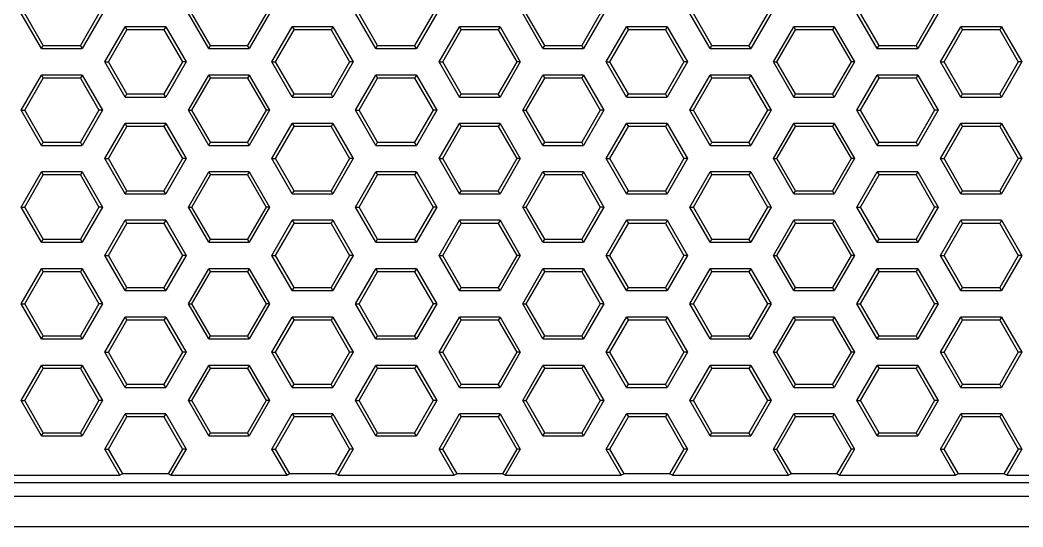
# Model space of a CAD drawing. Header units: inches. Extents: x 0.1 to 21.8, y 1.5 to 18.3.
# Drawn here: x 9.512 to 11.307, y 1.513 to 2.42 of the extents above; entities that cross this region are included whole.
import ezdxf

# ---------------------------------------------------------------- set-up
doc = ezdxf.new("R2010")
doc.units = ezdxf.units.IN
doc.header["$MEASUREMENT"] = 0
doc.layers.add('Honeycomb', color=7, linetype='Continuous', true_color=0xffffff)

msp = doc.modelspace()

# ---------------------------------------------------------------- linework, layer by layer
at = {"layer": 'Honeycomb', "color": 250, "linetype": 'Continuous'}
for p, q in [((9.550111, 2.369156), (9.513786, 2.432072)), ((9.55329, 2.374662), (9.520144, 2.432072)), ((9.652727, 2.432072), (9.619581, 2.374662)), ((9.659085, 2.432072), (9.62276, 2.369156)), ((9.849306, 2.369156), (9.812981, 2.432072)), ((9.852485, 2.374662), (9.819339, 2.432072)), ((9.951922, 2.432072), (9.918777, 2.374662)), ((9.95828, 2.432072), (9.921955, 2.369156)), ((10.148501, 2.369156), (10.112176, 2.432072)), ((10.15168, 2.374662), (10.118534, 2.432072)), ((10.251117, 2.432072), (10.217972, 2.374662)), ((10.257475, 2.432072), (10.22115, 2.369156)), ((10.447696, 2.369156), (10.411371, 2.432072)), ((10.450875, 2.374662), (10.417729, 2.432072)), ((10.550313, 2.432072), (10.517167, 2.374662)), ((10.55667, 2.432072), (10.520345, 2.369156)), ((10.746891, 2.369156), (10.710567, 2.432072)), ((10.75007, 2.374662), (10.716924, 2.432072)), ((10.849508, 2.432072), (10.816362, 2.374662)), ((10.855865, 2.432072), (10.81954, 2.369156)), ((11.046086, 2.369156), (11.009762, 2.432072)), ((11.049265, 2.374662), (11.016119, 2.432072)), ((11.148703, 2.432072), (11.115557, 2.374662)), ((11.15506, 2.432072), (11.118735, 2.369156)), ((9.663384, 2.345463), (9.699708, 2.408379)), ((9.699708, 2.408379), (9.702887, 2.402873)), ((9.772358, 2.408379), (9.699708, 2.408379)), ((9.772358, 2.408379), (9.769179, 2.402873)), ((9.772358, 2.408379), (9.808682, 2.345463)), ((9.962579, 2.345463), (9.998903, 2.408379)), ((9.998903, 2.408379), (10.002082, 2.402873)), ((10.071553, 2.408379), (9.998903, 2.408379)), ((10.071553, 2.408379), (10.068374, 2.402873)), ((10.071553, 2.408379), (10.107877, 2.345463)), ((10.261774, 2.345463), (10.298099, 2.408379)), ((10.298099, 2.408379), (10.301277, 2.402873)), ((10.370748, 2.408379), (10.298099, 2.408379)), ((10.370748, 2.408379), (10.367569, 2.402873)), ((10.370748, 2.408379), (10.407072, 2.345463)), ((10.560969, 2.345463), (10.597294, 2.408379)), ((10.597294, 2.408379), (10.600472, 2.402873)), ((10.669943, 2.408379), (10.597294, 2.408379)), ((10.669943, 2.408379), (10.666764, 2.402873)), ((10.669943, 2.408379), (10.706268, 2.345463)), ((10.860164, 2.345463), (10.896489, 2.408379)), ((10.896489, 2.408379), (10.899667, 2.402873)), ((10.969138, 2.408379), (10.896489, 2.408379)), ((10.969138, 2.408379), (10.965959, 2.402873)), ((10.969138, 2.408379), (11.005463, 2.345463)), ((11.159359, 2.345463), (11.195684, 2.408379)), ((11.195684, 2.408379), (11.198862, 2.402873)), ((11.268333, 2.408379), (11.195684, 2.408379)), ((11.268333, 2.408379), (11.265154, 2.402873)), ((11.268333, 2.408379), (11.304658, 2.345463)), ((9.669741, 2.345463), (9.702887, 2.402873)), ((9.769179, 2.402873), (9.702887, 2.402873)), ((9.769179, 2.402873), (9.802325, 2.345463)), ((9.968936, 2.345463), (10.002082, 2.402873)), ((10.068374, 2.402873), (10.002082, 2.402873)), ((10.068374, 2.402873), (10.10152, 2.345463)), ((10.268131, 2.345463), (10.301277, 2.402873)), ((10.367569, 2.402873), (10.301277, 2.402873)), ((10.367569, 2.402873), (10.400715, 2.345463)), ((10.567326, 2.345463), (10.600472, 2.402873)), ((10.666764, 2.402873), (10.600472, 2.402873)), ((10.666764, 2.402873), (10.69991, 2.345463)), ((10.866522, 2.345463), (10.899667, 2.402873)), ((10.965959, 2.402873), (10.899667, 2.402873)), ((10.965959, 2.402873), (10.999105, 2.345463)), ((11.165717, 2.345463), (11.198862, 2.402873)), ((11.265154, 2.402873), (11.198862, 2.402873)), ((11.265154, 2.402873), (11.2983, 2.345463)), ((9.550111, 2.369156), (9.55329, 2.374662)), ((9.55329, 2.374662), (9.619581, 2.374662)), ((9.62276, 2.369156), (9.619581, 2.374662)), ((9.849306, 2.369156), (9.852485, 2.374662)), ((9.852485, 2.374662), (9.918777, 2.374662)), ((9.921955, 2.369156), (9.918777, 2.374662)), ((10.148501, 2.369156), (10.15168, 2.374662)), ((10.15168, 2.374662), (10.217972, 2.374662)), ((10.22115, 2.369156), (10.217972, 2.374662)), ((10.447696, 2.369156), (10.450875, 2.374662)), ((10.450875, 2.374662), (10.517167, 2.374662)), ((10.520345, 2.369156), (10.517167, 2.374662)), ((10.746891, 2.369156), (10.75007, 2.374662)), ((10.75007, 2.374662), (10.816362, 2.374662)), ((10.81954, 2.369156), (10.816362, 2.374662)), ((11.046086, 2.369156), (11.049265, 2.374662)), ((11.049265, 2.374662), (11.115557, 2.374662)), ((11.118735, 2.369156), (11.115557, 2.374662)), ((9.550111, 2.369156), (9.62276, 2.369156)), ((9.849306, 2.369156), (9.921955, 2.369156)), ((10.148501, 2.369156), (10.22115, 2.369156)), ((10.447696, 2.369156), (10.520345, 2.369156)), ((10.746891, 2.369156), (10.81954, 2.369156)), ((11.046086, 2.369156), (11.118735, 2.369156)), ((9.699708, 2.282547), (9.663384, 2.345463)), ((9.663384, 2.345463), (9.669741, 2.345463)), ((9.702887, 2.288053), (9.669741, 2.345463)), ((9.802325, 2.345463), (9.769179, 2.288053)), ((9.808682, 2.345463), (9.772358, 2.282547)), ((9.808682, 2.345463), (9.802325, 2.345463)), ((9.998903, 2.282547), (9.962579, 2.345463)), ((9.962579, 2.345463), (9.968936, 2.345463)), ((10.002082, 2.288053), (9.968936, 2.345463)), ((10.10152, 2.345463), (10.068374, 2.288053)), ((10.107877, 2.345463), (10.071553, 2.282547)), ((10.107877, 2.345463), (10.10152, 2.345463)), ((10.298099, 2.282547), (10.261774, 2.345463)), ((10.261774, 2.345463), (10.268131, 2.345463)), ((10.301277, 2.288053), (10.268131, 2.345463)), ((10.400715, 2.345463), (10.367569, 2.288053)), ((10.407072, 2.345463), (10.370748, 2.282547)), ((10.407072, 2.345463), (10.400715, 2.345463)), ((10.597294, 2.282547), (10.560969, 2.345463)), ((10.560969, 2.345463), (10.567326, 2.345463)), ((10.600472, 2.288053), (10.567326, 2.345463)), ((10.69991, 2.345463), (10.666764, 2.288053)), ((10.706268, 2.345463), (10.669943, 2.282547)), ((10.706268, 2.345463), (10.69991, 2.345463)), ((10.896489, 2.282547), (10.860164, 2.345463)), ((10.860164, 2.345463), (10.866522, 2.345463)), ((10.899667, 2.288053), (10.866522, 2.345463)), ((10.999105, 2.345463), (10.965959, 2.288053)), ((11.005463, 2.345463), (10.969138, 2.282547)), ((11.005463, 2.345463), (10.999105, 2.345463)), ((11.195684, 2.282547), (11.159359, 2.345463)), ((11.159359, 2.345463), (11.165717, 2.345463)), ((11.198862, 2.288053), (11.165717, 2.345463)), ((11.2983, 2.345463), (11.265154, 2.288053)), ((11.304658, 2.345463), (11.268333, 2.282547)), ((11.304658, 2.345463), (11.2983, 2.345463)), ((9.513786, 2.258854), (9.550111, 2.32177)), ((9.520144, 2.258854), (9.55329, 2.316264)), ((9.550111, 2.32177), (9.55329, 2.316264)), ((9.62276, 2.32177), (9.550111, 2.32177)), ((9.619581, 2.316264), (9.55329, 2.316264)), ((9.62276, 2.32177), (9.619581, 2.316264)), ((9.619581, 2.316264), (9.652727, 2.258854)), ((9.62276, 2.32177), (9.659085, 2.258854)), ((9.812981, 2.258854), (9.849306, 2.32177)), ((9.819339, 2.258854), (9.852485, 2.316264)), ((9.849306, 2.32177), (9.852485, 2.316264)), ((9.921955, 2.32177), (9.849306, 2.32177)), ((9.918777, 2.316264), (9.852485, 2.316264)), ((9.921955, 2.32177), (9.918777, 2.316264)), ((9.918777, 2.316264), (9.951922, 2.258854)), ((9.921955, 2.32177), (9.95828, 2.258854)), ((10.112176, 2.258854), (10.148501, 2.32177)), ((10.118534, 2.258854), (10.15168, 2.316264)), ((10.148501, 2.32177), (10.15168, 2.316264)), ((10.22115, 2.32177), (10.148501, 2.32177)), ((10.217972, 2.316264), (10.15168, 2.316264)), ((10.22115, 2.32177), (10.217972, 2.316264)), ((10.217972, 2.316264), (10.251117, 2.258854)), ((10.22115, 2.32177), (10.257475, 2.258854)), ((10.411371, 2.258854), (10.447696, 2.32177)), ((10.417729, 2.258854), (10.450875, 2.316264)), ((10.447696, 2.32177), (10.450875, 2.316264)), ((10.520345, 2.32177), (10.447696, 2.32177)), ((10.517167, 2.316264), (10.450875, 2.316264)), ((10.520345, 2.32177), (10.517167, 2.316264)), ((10.517167, 2.316264), (10.550313, 2.258854)), ((10.520345, 2.32177), (10.55667, 2.258854)), ((10.710567, 2.258854), (10.746891, 2.32177)), ((10.716924, 2.258854), (10.75007, 2.316264)), ((10.746891, 2.32177), (10.75007, 2.316264)), ((10.81954, 2.32177), (10.746891, 2.32177)), ((10.816362, 2.316264), (10.75007, 2.316264)), ((10.81954, 2.32177), (10.816362, 2.316264)), ((10.816362, 2.316264), (10.849508, 2.258854)), ((10.81954, 2.32177), (10.855865, 2.258854)), ((11.009762, 2.258854), (11.046086, 2.32177)), ((11.016119, 2.258854), (11.049265, 2.316264)), ((11.046086, 2.32177), (11.049265, 2.316264)), ((11.118735, 2.32177), (11.046086, 2.32177)), ((11.115557, 2.316264), (11.049265, 2.316264)), ((11.118735, 2.32177), (11.115557, 2.316264)), ((11.115557, 2.316264), (11.148703, 2.258854)), ((11.118735, 2.32177), (11.15506, 2.258854)), ((9.699708, 2.282547), (9.702887, 2.288053)), ((9.699708, 2.282547), (9.772358, 2.282547)), ((9.702887, 2.288053), (9.769179, 2.288053)), ((9.772358, 2.282547), (9.769179, 2.288053)), ((9.998903, 2.282547), (10.002082, 2.288053)), ((9.998903, 2.282547), (10.071553, 2.282547)), ((10.002082, 2.288053), (10.068374, 2.288053)), ((10.071553, 2.282547), (10.068374, 2.288053)), ((10.298099, 2.282547), (10.301277, 2.288053)), ((10.298099, 2.282547), (10.370748, 2.282547)), ((10.301277, 2.288053), (10.367569, 2.288053)), ((10.370748, 2.282547), (10.367569, 2.288053)), ((10.597294, 2.282547), (10.600472, 2.288053)), ((10.597294, 2.282547), (10.669943, 2.282547)), ((10.600472, 2.288053), (10.666764, 2.288053)), ((10.669943, 2.282547), (10.666764, 2.288053)), ((10.896489, 2.282547), (10.899667, 2.288053)), ((10.896489, 2.282547), (10.969138, 2.282547)), ((10.899667, 2.288053), (10.965959, 2.288053)), ((10.969138, 2.282547), (10.965959, 2.288053)), ((11.195684, 2.282547), (11.198862, 2.288053)), ((11.195684, 2.282547), (11.268333, 2.282547)), ((11.198862, 2.288053), (11.265154, 2.288053)), ((11.268333, 2.282547), (11.265154, 2.288053)), ((9.550111, 2.195938), (9.513786, 2.258854)), ((9.513786, 2.258854), (9.520144, 2.258854)), ((9.55329, 2.201444), (9.520144, 2.258854)), ((9.652727, 2.258854), (9.619581, 2.201444)), ((9.659085, 2.258854), (9.62276, 2.195938)), ((9.659085, 2.258854), (9.652727, 2.258854)), ((9.849306, 2.195938), (9.812981, 2.258854)), ((9.812981, 2.258854), (9.819339, 2.258854)), ((9.852485, 2.201444), (9.819339, 2.258854)), ((9.951922, 2.258854), (9.918777, 2.201444)), ((9.95828, 2.258854), (9.921955, 2.195938)), ((9.95828, 2.258854), (9.951922, 2.258854)), ((10.148501, 2.195938), (10.112176, 2.258854)), ((10.112176, 2.258854), (10.118534, 2.258854)), ((10.15168, 2.201444), (10.118534, 2.258854)), ((10.251117, 2.258854), (10.217972, 2.201444)), ((10.257475, 2.258854), (10.22115, 2.195938)), ((10.257475, 2.258854), (10.251117, 2.258854)), ((10.447696, 2.195938), (10.411371, 2.258854)), ((10.411371, 2.258854), (10.417729, 2.258854)), ((10.450875, 2.201444), (10.417729, 2.258854)), ((10.550313, 2.258854), (10.517167, 2.201444)), ((10.55667, 2.258854), (10.520345, 2.195938)), ((10.55667, 2.258854), (10.550313, 2.258854)), ((10.746891, 2.195938), (10.710567, 2.258854)), ((10.710567, 2.258854), (10.716924, 2.258854)), ((10.75007, 2.201444), (10.716924, 2.258854)), ((10.849508, 2.258854), (10.816362, 2.201444)), ((10.855865, 2.258854), (10.81954, 2.195938)), ((10.855865, 2.258854), (10.849508, 2.258854)), ((11.046086, 2.195938), (11.009762, 2.258854)), ((11.009762, 2.258854), (11.016119, 2.258854)), ((11.049265, 2.201444), (11.016119, 2.258854)), ((11.148703, 2.258854), (11.115557, 2.201444)), ((11.15506, 2.258854), (11.118735, 2.195938)), ((11.15506, 2.258854), (11.148703, 2.258854)), ((9.663384, 2.172245), (9.699708, 2.235161)), ((9.669741, 2.172245), (9.702887, 2.229655)), ((9.699708, 2.235161), (9.702887, 2.229655)), ((9.772358, 2.235161), (9.699708, 2.235161)), ((9.769179, 2.229655), (9.702887, 2.229655)), ((9.772358, 2.235161), (9.769179, 2.229655)), ((9.769179, 2.229655), (9.802325, 2.172245)), ((9.772358, 2.235161), (9.808682, 2.172245)), ((9.962579, 2.172245), (9.998903, 2.235161)), ((9.968936, 2.172245), (10.002082, 2.229655)), ((9.998903, 2.235161), (10.002082, 2.229655)), ((10.071553, 2.235161), (9.998903, 2.235161)), ((10.068374, 2.229655), (10.002082, 2.229655)), ((10.071553, 2.235161), (10.068374, 2.229655)), ((10.068374, 2.229655), (10.10152, 2.172245)), ((10.071553, 2.235161), (10.107877, 2.172245)), ((10.261774, 2.172245), (10.298099, 2.235161)), ((10.268131, 2.172245), (10.301277, 2.229655)), ((10.298099, 2.235161), (10.301277, 2.229655)), ((10.370748, 2.235161), (10.298099, 2.235161)), ((10.367569, 2.229655), (10.301277, 2.229655)), ((10.370748, 2.235161), (10.367569, 2.229655)), ((10.367569, 2.229655), (10.400715, 2.172245)), ((10.370748, 2.235161), (10.407072, 2.172245)), ((10.560969, 2.172245), (10.597294, 2.235161)), ((10.567326, 2.172245), (10.600472, 2.229655)), ((10.597294, 2.235161), (10.600472, 2.229655)), ((10.669943, 2.235161), (10.597294, 2.235161)), ((10.666764, 2.229655), (10.600472, 2.229655)), ((10.669943, 2.235161), (10.666764, 2.229655)), ((10.666764, 2.229655), (10.69991, 2.172245)), ((10.669943, 2.235161), (10.706268, 2.172245)), ((10.860164, 2.172245), (10.896489, 2.235161)), ((10.866522, 2.172245), (10.899667, 2.229655)), ((10.896489, 2.235161), (10.899667, 2.229655)), ((10.969138, 2.235161), (10.896489, 2.235161)), ((10.965959, 2.229655), (10.899667, 2.229655)), ((10.969138, 2.235161), (10.965959, 2.229655)), ((10.965959, 2.229655), (10.999105, 2.172245)), ((10.969138, 2.235161), (11.005463, 2.172245)), ((11.159359, 2.172245), (11.195684, 2.235161)), ((11.165717, 2.172245), (11.198862, 2.229655)), ((11.195684, 2.235161), (11.198862, 2.229655)), ((11.268333, 2.235161), (11.195684, 2.235161)), ((11.265154, 2.229655), (11.198862, 2.229655)), ((11.268333, 2.235161), (11.265154, 2.229655)), ((11.265154, 2.229655), (11.2983, 2.172245)), ((11.268333, 2.235161), (11.304658, 2.172245)), ((9.550111, 2.195938), (9.55329, 2.201444)), ((9.550111, 2.195938), (9.62276, 2.195938)), ((9.55329, 2.201444), (9.619581, 2.201444)), ((9.62276, 2.195938), (9.619581, 2.201444)), ((9.849306, 2.195938), (9.852485, 2.201444)), ((9.849306, 2.195938), (9.921955, 2.195938)), ((9.852485, 2.201444), (9.918777, 2.201444)), ((9.921955, 2.195938), (9.918777, 2.201444)), ((10.148501, 2.195938), (10.15168, 2.201444)), ((10.148501, 2.195938), (10.22115, 2.195938)), ((10.15168, 2.201444), (10.217972, 2.201444)), ((10.22115, 2.195938), (10.217972, 2.201444)), ((10.447696, 2.195938), (10.450875, 2.201444)), ((10.447696, 2.195938), (10.520345, 2.195938)), ((10.450875, 2.201444), (10.517167, 2.201444)), ((10.520345, 2.195938), (10.517167, 2.201444)), ((10.746891, 2.195938), (10.75007, 2.201444)), ((10.746891, 2.195938), (10.81954, 2.195938)), ((10.75007, 2.201444), (10.816362, 2.201444)), ((10.81954, 2.195938), (10.816362, 2.201444)), ((11.046086, 2.195938), (11.049265, 2.201444)), ((11.046086, 2.195938), (11.118735, 2.195938)), ((11.049265, 2.201444), (11.115557, 2.201444)), ((11.118735, 2.195938), (11.115557, 2.201444)), ((9.699708, 2.109329), (9.663384, 2.172245)), ((9.663384, 2.172245), (9.669741, 2.172245)), ((9.702887, 2.114834), (9.669741, 2.172245)), ((9.802325, 2.172245), (9.769179, 2.114834)), ((9.808682, 2.172245), (9.772358, 2.109329)), ((9.808682, 2.172245), (9.802325, 2.172245)), ((9.998903, 2.109329), (9.962579, 2.172245)), ((9.962579, 2.172245), (9.968936, 2.172245)), ((10.002082, 2.114834), (9.968936, 2.172245)), ((10.10152, 2.172245), (10.068374, 2.114834)), ((10.107877, 2.172245), (10.071553, 2.109329)), ((10.107877, 2.172245), (10.10152, 2.172245)), ((10.298099, 2.109329), (10.261774, 2.172245)), ((10.261774, 2.172245), (10.268131, 2.172245)), ((10.301277, 2.114834), (10.268131, 2.172245)), ((10.400715, 2.172245), (10.367569, 2.114834)), ((10.407072, 2.172245), (10.370748, 2.109329)), ((10.407072, 2.172245), (10.400715, 2.172245)), ((10.597294, 2.109329), (10.560969, 2.172245)), ((10.560969, 2.172245), (10.567326, 2.172245)), ((10.600472, 2.114834), (10.567326, 2.172245)), ((10.69991, 2.172245), (10.666764, 2.114834)), ((10.706268, 2.172245), (10.669943, 2.109329)), ((10.706268, 2.172245), (10.69991, 2.172245)), ((10.896489, 2.109329), (10.860164, 2.172245)), ((10.860164, 2.172245), (10.866522, 2.172245)), ((10.899667, 2.114834), (10.866522, 2.172245)), ((10.999105, 2.172245), (10.965959, 2.114834)), ((11.005463, 2.172245), (10.969138, 2.109329)), ((11.005463, 2.172245), (10.999105, 2.172245)), ((11.195684, 2.109329), (11.159359, 2.172245)), ((11.159359, 2.172245), (11.165717, 2.172245)), ((11.198862, 2.114834), (11.165717, 2.172245)), ((11.2983, 2.172245), (11.265154, 2.114834)), ((11.304658, 2.172245), (11.268333, 2.109329)), ((11.304658, 2.172245), (11.2983, 2.172245)), ((9.513786, 2.085636), (9.550111, 2.148552)), ((9.520144, 2.085636), (9.55329, 2.143046)), ((9.550111, 2.148552), (9.55329, 2.143046)), ((9.62276, 2.148552), (9.550111, 2.148552)), ((9.619581, 2.143046), (9.55329, 2.143046)), ((9.62276, 2.148552), (9.619581, 2.143046)), ((9.619581, 2.143046), (9.652727, 2.085636)), ((9.62276, 2.148552), (9.659085, 2.085636)), ((9.812981, 2.085636), (9.849306, 2.148552)), ((9.819339, 2.085636), (9.852485, 2.143046)), ((9.849306, 2.148552), (9.852485, 2.143046)), ((9.921955, 2.148552), (9.849306, 2.148552)), ((9.918777, 2.143046), (9.852485, 2.143046)), ((9.921955, 2.148552), (9.918777, 2.143046)), ((9.918777, 2.143046), (9.951922, 2.085636)), ((9.921955, 2.148552), (9.95828, 2.085636)), ((10.112176, 2.085636), (10.148501, 2.148552)), ((10.118534, 2.085636), (10.15168, 2.143046)), ((10.148501, 2.148552), (10.15168, 2.143046)), ((10.22115, 2.148552), (10.148501, 2.148552)), ((10.217972, 2.143046), (10.15168, 2.143046)), ((10.22115, 2.148552), (10.217972, 2.143046)), ((10.217972, 2.143046), (10.251117, 2.085636)), ((10.22115, 2.148552), (10.257475, 2.085636)), ((10.411371, 2.085636), (10.447696, 2.148552)), ((10.417729, 2.085636), (10.450875, 2.143046)), ((10.447696, 2.148552), (10.450875, 2.143046)), ((10.520345, 2.148552), (10.447696, 2.148552)), ((10.517167, 2.143046), (10.450875, 2.143046)), ((10.520345, 2.148552), (10.517167, 2.143046)), ((10.517167, 2.143046), (10.550313, 2.085636)), ((10.520345, 2.148552), (10.55667, 2.085636)), ((10.710567, 2.085636), (10.746891, 2.148552)), ((10.716924, 2.085636), (10.75007, 2.143046)), ((10.746891, 2.148552), (10.75007, 2.143046)), ((10.81954, 2.148552), (10.746891, 2.148552)), ((10.816362, 2.143046), (10.75007, 2.143046)), ((10.81954, 2.148552), (10.816362, 2.143046)), ((10.816362, 2.143046), (10.849508, 2.085636)), ((10.81954, 2.148552), (10.855865, 2.085636)), ((11.009762, 2.085636), (11.046086, 2.148552)), ((11.016119, 2.085636), (11.049265, 2.143046)), ((11.046086, 2.148552), (11.049265, 2.143046)), ((11.118735, 2.148552), (11.046086, 2.148552)), ((11.115557, 2.143046), (11.049265, 2.143046)), ((11.118735, 2.148552), (11.115557, 2.143046)), ((11.115557, 2.143046), (11.148703, 2.085636)), ((11.118735, 2.148552), (11.15506, 2.085636)), ((9.699708, 2.109329), (9.702887, 2.114834)), ((9.699708, 2.109329), (9.772358, 2.109329)), ((9.702887, 2.114834), (9.769179, 2.114834)), ((9.772358, 2.109329), (9.769179, 2.114834)), ((9.998903, 2.109329), (10.002082, 2.114834)), ((9.998903, 2.109329), (10.071553, 2.109329)), ((10.002082, 2.114834), (10.068374, 2.114834)), ((10.071553, 2.109329), (10.068374, 2.114834)), ((10.298099, 2.109329), (10.301277, 2.114834)), ((10.298099, 2.109329), (10.370748, 2.109329)), ((10.301277, 2.114834), (10.367569, 2.114834)), ((10.370748, 2.109329), (10.367569, 2.114834)), ((10.597294, 2.109329), (10.600472, 2.114834)), ((10.597294, 2.109329), (10.669943, 2.109329)), ((10.600472, 2.114834), (10.666764, 2.114834)), ((10.669943, 2.109329), (10.666764, 2.114834)), ((10.896489, 2.109329), (10.899667, 2.114834)), ((10.896489, 2.109329), (10.969138, 2.109329)), ((10.899667, 2.114834), (10.965959, 2.114834)), ((10.969138, 2.109329), (10.965959, 2.114834)), ((11.195684, 2.109329), (11.198862, 2.114834)), ((11.195684, 2.109329), (11.268333, 2.109329)), ((11.198862, 2.114834), (11.265154, 2.114834)), ((11.268333, 2.109329), (11.265154, 2.114834)), ((9.550111, 2.02272), (9.513786, 2.085636)), ((9.513786, 2.085636), (9.520144, 2.085636)), ((9.55329, 2.028225), (9.520144, 2.085636)), ((9.652727, 2.085636), (9.619581, 2.028225)), ((9.659085, 2.085636), (9.62276, 2.02272)), ((9.659085, 2.085636), (9.652727, 2.085636)), ((9.849306, 2.02272), (9.812981, 2.085636)), ((9.812981, 2.085636), (9.819339, 2.085636)), ((9.852485, 2.028225), (9.819339, 2.085636)), ((9.951922, 2.085636), (9.918777, 2.028225)), ((9.95828, 2.085636), (9.921955, 2.02272)), ((9.95828, 2.085636), (9.951922, 2.085636)), ((10.148501, 2.02272), (10.112176, 2.085636)), ((10.112176, 2.085636), (10.118534, 2.085636)), ((10.15168, 2.028225), (10.118534, 2.085636)), ((10.251117, 2.085636), (10.217972, 2.028225)), ((10.257475, 2.085636), (10.22115, 2.02272)), ((10.257475, 2.085636), (10.251117, 2.085636)), ((10.447696, 2.02272), (10.411371, 2.085636)), ((10.411371, 2.085636), (10.417729, 2.085636)), ((10.450875, 2.028225), (10.417729, 2.085636)), ((10.550313, 2.085636), (10.517167, 2.028225)), ((10.55667, 2.085636), (10.520345, 2.02272)), ((10.55667, 2.085636), (10.550313, 2.085636)), ((10.746891, 2.02272), (10.710567, 2.085636)), ((10.710567, 2.085636), (10.716924, 2.085636)), ((10.75007, 2.028225), (10.716924, 2.085636)), ((10.849508, 2.085636), (10.816362, 2.028225)), ((10.855865, 2.085636), (10.81954, 2.02272)), ((10.855865, 2.085636), (10.849508, 2.085636)), ((11.046086, 2.02272), (11.009762, 2.085636)), ((11.009762, 2.085636), (11.016119, 2.085636)), ((11.049265, 2.028225), (11.016119, 2.085636)), ((11.148703, 2.085636), (11.115557, 2.028225)), ((11.15506, 2.085636), (11.118735, 2.02272)), ((11.15506, 2.085636), (11.148703, 2.085636)), ((9.663384, 1.999027), (9.699708, 2.061943)), ((9.669741, 1.999027), (9.702887, 2.056437)), ((9.699708, 2.061943), (9.702887, 2.056437)), ((9.772358, 2.061943), (9.699708, 2.061943)), ((9.769179, 2.056437), (9.702887, 2.056437)), ((9.772358, 2.061943), (9.769179, 2.056437)), ((9.769179, 2.056437), (9.802325, 1.999027)), ((9.772358, 2.061943), (9.808682, 1.999027)), ((9.962579, 1.999027), (9.998903, 2.061943)), ((9.968936, 1.999027), (10.002082, 2.056437)), ((9.998903, 2.061943), (10.002082, 2.056437)), ((10.071553, 2.061943), (9.998903, 2.061943)), ((10.068374, 2.056437), (10.002082, 2.056437)), ((10.071553, 2.061943), (10.068374, 2.056437)), ((10.068374, 2.056437), (10.10152, 1.999027)), ((10.071553, 2.061943), (10.107877, 1.999027)), ((10.261774, 1.999027), (10.298099, 2.061943)), ((10.268131, 1.999027), (10.301277, 2.056437)), ((10.298099, 2.061943), (10.301277, 2.056437)), ((10.370748, 2.061943), (10.298099, 2.061943)), ((10.367569, 2.056437), (10.301277, 2.056437)), ((10.370748, 2.061943), (10.367569, 2.056437)), ((10.367569, 2.056437), (10.400715, 1.999027)), ((10.370748, 2.061943), (10.407072, 1.999027)), ((10.560969, 1.999027), (10.597294, 2.061943)), ((10.567326, 1.999027), (10.600472, 2.056437)), ((10.597294, 2.061943), (10.600472, 2.056437)), ((10.669943, 2.061943), (10.597294, 2.061943)), ((10.666764, 2.056437), (10.600472, 2.056437)), ((10.669943, 2.061943), (10.666764, 2.056437)), ((10.666764, 2.056437), (10.69991, 1.999027)), ((10.669943, 2.061943), (10.706268, 1.999027)), ((10.860164, 1.999027), (10.896489, 2.061943)), ((10.866522, 1.999027), (10.899667, 2.056437)), ((10.896489, 2.061943), (10.899667, 2.056437)), ((10.969138, 2.061943), (10.896489, 2.061943)), ((10.965959, 2.056437), (10.899667, 2.056437)), ((10.969138, 2.061943), (10.965959, 2.056437)), ((10.965959, 2.056437), (10.999105, 1.999027)), ((10.969138, 2.061943), (11.005463, 1.999027)), ((11.159359, 1.999027), (11.195684, 2.061943)), ((11.165717, 1.999027), (11.198862, 2.056437)), ((11.195684, 2.061943), (11.198862, 2.056437)), ((11.268333, 2.061943), (11.195684, 2.061943)), ((11.265154, 2.056437), (11.198862, 2.056437)), ((11.268333, 2.061943), (11.265154, 2.056437)), ((11.265154, 2.056437), (11.2983, 1.999027)), ((11.268333, 2.061943), (11.304658, 1.999027)), ((9.550111, 2.02272), (9.55329, 2.028225)), ((9.550111, 2.02272), (9.62276, 2.02272)), ((9.55329, 2.028225), (9.619581, 2.028225)), ((9.62276, 2.02272), (9.619581, 2.028225)), ((9.849306, 2.02272), (9.852485, 2.028225)), ((9.849306, 2.02272), (9.921955, 2.02272)), ((9.852485, 2.028225), (9.918777, 2.028225)), ((9.921955, 2.02272), (9.918777, 2.028225)), ((10.148501, 2.02272), (10.15168, 2.028225)), ((10.148501, 2.02272), (10.22115, 2.02272)), ((10.15168, 2.028225), (10.217972, 2.028225)), ((10.22115, 2.02272), (10.217972, 2.028225)), ((10.447696, 2.02272), (10.450875, 2.028225)), ((10.447696, 2.02272), (10.520345, 2.02272)), ((10.450875, 2.028225), (10.517167, 2.028225)), ((10.520345, 2.02272), (10.517167, 2.028225)), ((10.746891, 2.02272), (10.75007, 2.028225)), ((10.746891, 2.02272), (10.81954, 2.02272)), ((10.75007, 2.028225), (10.816362, 2.028225)), ((10.81954, 2.02272), (10.816362, 2.028225)), ((11.046086, 2.02272), (11.049265, 2.028225)), ((11.046086, 2.02272), (11.118735, 2.02272)), ((11.049265, 2.028225), (11.115557, 2.028225)), ((11.118735, 2.02272), (11.115557, 2.028225)), ((9.699708, 1.936111), (9.663384, 1.999027)), ((9.663384, 1.999027), (9.669741, 1.999027)), ((9.702887, 1.941616), (9.669741, 1.999027)), ((9.802325, 1.999027), (9.769179, 1.941616)), ((9.808682, 1.999027), (9.772358, 1.936111)), ((9.808682, 1.999027), (9.802325, 1.999027)), ((9.998903, 1.936111), (9.962579, 1.999027)), ((9.962579, 1.999027), (9.968936, 1.999027)), ((10.002082, 1.941616), (9.968936, 1.999027)), ((10.10152, 1.999027), (10.068374, 1.941616)), ((10.107877, 1.999027), (10.071553, 1.936111)), ((10.107877, 1.999027), (10.10152, 1.999027)), ((10.298099, 1.936111), (10.261774, 1.999027)), ((10.261774, 1.999027), (10.268131, 1.999027)), ((10.301277, 1.941616), (10.268131, 1.999027)), ((10.400715, 1.999027), (10.367569, 1.941616)), ((10.407072, 1.999027), (10.370748, 1.936111)), ((10.407072, 1.999027), (10.400715, 1.999027)), ((10.597294, 1.936111), (10.560969, 1.999027)), ((10.560969, 1.999027), (10.567326, 1.999027)), ((10.600472, 1.941616), (10.567326, 1.999027)), ((10.69991, 1.999027), (10.666764, 1.941616)), ((10.706268, 1.999027), (10.669943, 1.936111)), ((10.706268, 1.999027), (10.69991, 1.999027)), ((10.896489, 1.936111), (10.860164, 1.999027)), ((10.860164, 1.999027), (10.866522, 1.999027)), ((10.899667, 1.941616), (10.866522, 1.999027)), ((10.999105, 1.999027), (10.965959, 1.941616)), ((11.005463, 1.999027), (10.969138, 1.936111)), ((11.005463, 1.999027), (10.999105, 1.999027)), ((11.195684, 1.936111), (11.159359, 1.999027)), ((11.159359, 1.999027), (11.165717, 1.999027)), ((11.198862, 1.941616), (11.165717, 1.999027)), ((11.2983, 1.999027), (11.265154, 1.941616)), ((11.304658, 1.999027), (11.268333, 1.936111)), ((11.304658, 1.999027), (11.2983, 1.999027)), ((9.513786, 1.912418), (9.550111, 1.975334)), ((9.550111, 1.975334), (9.55329, 1.969828)), ((9.62276, 1.975334), (9.550111, 1.975334)), ((9.62276, 1.975334), (9.619581, 1.969828)), ((9.62276, 1.975334), (9.659085, 1.912418)), ((9.812981, 1.912418), (9.849306, 1.975334)), ((9.849306, 1.975334), (9.852485, 1.969828)), ((9.921955, 1.975334), (9.849306, 1.975334)), ((9.921955, 1.975334), (9.918777, 1.969828)), ((9.921955, 1.975334), (9.95828, 1.912418)), ((10.112176, 1.912418), (10.148501, 1.975334)), ((10.148501, 1.975334), (10.15168, 1.969828)), ((10.22115, 1.975334), (10.148501, 1.975334)), ((10.22115, 1.975334), (10.217972, 1.969828)), ((10.22115, 1.975334), (10.257475, 1.912418)), ((10.411371, 1.912418), (10.447696, 1.975334)), ((10.447696, 1.975334), (10.450875, 1.969828)), ((10.520345, 1.975334), (10.447696, 1.975334)), ((10.520345, 1.975334), (10.517167, 1.969828)), ((10.520345, 1.975334), (10.55667, 1.912418)), ((10.710567, 1.912418), (10.746891, 1.975334)), ((10.746891, 1.975334), (10.75007, 1.969828)), ((10.81954, 1.975334), (10.746891, 1.975334)), ((10.81954, 1.975334), (10.816362, 1.969828)), ((10.81954, 1.975334), (10.855865, 1.912418)), ((11.009762, 1.912418), (11.046086, 1.975334)), ((11.046086, 1.975334), (11.049265, 1.969828)), ((11.118735, 1.975334), (11.046086, 1.975334)), ((11.118735, 1.975334), (11.115557, 1.969828)), ((11.118735, 1.975334), (11.15506, 1.912418)), ((9.520144, 1.912418), (9.55329, 1.969828)), ((9.619581, 1.969828), (9.55329, 1.969828)), ((9.619581, 1.969828), (9.652727, 1.912418)), ((9.819339, 1.912418), (9.852485, 1.969828)), ((9.918777, 1.969828), (9.852485, 1.969828)), ((9.918777, 1.969828), (9.951922, 1.912418)), ((10.118534, 1.912418), (10.15168, 1.969828)), ((10.217972, 1.969828), (10.15168, 1.969828)), ((10.217972, 1.969828), (10.251117, 1.912418)), ((10.417729, 1.912418), (10.450875, 1.969828)), ((10.517167, 1.969828), (10.450875, 1.969828)), ((10.517167, 1.969828), (10.550313, 1.912418)), ((10.716924, 1.912418), (10.75007, 1.969828)), ((10.816362, 1.969828), (10.75007, 1.969828)), ((10.816362, 1.969828), (10.849508, 1.912418)), ((11.016119, 1.912418), (11.049265, 1.969828)), ((11.115557, 1.969828), (11.049265, 1.969828)), ((11.115557, 1.969828), (11.148703, 1.912418)), ((9.699708, 1.936111), (9.702887, 1.941616)), ((9.702887, 1.941616), (9.769179, 1.941616)), ((9.772358, 1.936111), (9.769179, 1.941616)), ((9.998903, 1.936111), (10.002082, 1.941616)), ((10.002082, 1.941616), (10.068374, 1.941616)), ((10.071553, 1.936111), (10.068374, 1.941616)), ((10.298099, 1.936111), (10.301277, 1.941616)), ((10.301277, 1.941616), (10.367569, 1.941616)), ((10.370748, 1.936111), (10.367569, 1.941616)), ((10.597294, 1.936111), (10.600472, 1.941616)), ((10.600472, 1.941616), (10.666764, 1.941616)), ((10.669943, 1.936111), (10.666764, 1.941616)), ((10.896489, 1.936111), (10.899667, 1.941616)), ((10.899667, 1.941616), (10.965959, 1.941616)), ((10.969138, 1.936111), (10.965959, 1.941616)), ((11.195684, 1.936111), (11.198862, 1.941616)), ((11.198862, 1.941616), (11.265154, 1.941616)), ((11.268333, 1.936111), (11.265154, 1.941616)), ((9.699708, 1.936111), (9.772358, 1.936111)), ((9.998903, 1.936111), (10.071553, 1.936111)), ((10.298099, 1.936111), (10.370748, 1.936111)), ((10.597294, 1.936111), (10.669943, 1.936111)), ((10.896489, 1.936111), (10.969138, 1.936111)), ((11.195684, 1.936111), (11.268333, 1.936111)), ((9.550111, 1.849501), (9.513786, 1.912418)), ((9.513786, 1.912418), (9.520144, 1.912418)), ((9.55329, 1.855007), (9.520144, 1.912418)), ((9.652727, 1.912418), (9.619581, 1.855007)), ((9.659085, 1.912418), (9.62276, 1.849501)), ((9.659085, 1.912418), (9.652727, 1.912418)), ((9.849306, 1.849501), (9.812981, 1.912418)), ((9.812981, 1.912418), (9.819339, 1.912418)), ((9.852485, 1.855007), (9.819339, 1.912418)), ((9.951922, 1.912418), (9.918777, 1.855007)), ((9.95828, 1.912418), (9.921955, 1.849501)), ((9.95828, 1.912418), (9.951922, 1.912418)), ((10.148501, 1.849501), (10.112176, 1.912418)), ((10.112176, 1.912418), (10.118534, 1.912418)), ((10.15168, 1.855007), (10.118534, 1.912418)), ((10.251117, 1.912418), (10.217972, 1.855007)), ((10.257475, 1.912418), (10.22115, 1.849501)), ((10.257475, 1.912418), (10.251117, 1.912418)), ((10.447696, 1.849501), (10.411371, 1.912418)), ((10.411371, 1.912418), (10.417729, 1.912418)), ((10.450875, 1.855007), (10.417729, 1.912418)), ((10.550313, 1.912418), (10.517167, 1.855007)), ((10.55667, 1.912418), (10.520345, 1.849501)), ((10.55667, 1.912418), (10.550313, 1.912418)), ((10.746891, 1.849501), (10.710567, 1.912418)), ((10.710567, 1.912418), (10.716924, 1.912418)), ((10.75007, 1.855007), (10.716924, 1.912418)), ((10.849508, 1.912418), (10.816362, 1.855007)), ((10.855865, 1.912418), (10.81954, 1.849501)), ((10.855865, 1.912418), (10.849508, 1.912418)), ((11.046086, 1.849501), (11.009762, 1.912418)), ((11.009762, 1.912418), (11.016119, 1.912418)), ((11.049265, 1.855007), (11.016119, 1.912418)), ((11.148703, 1.912418), (11.115557, 1.855007)), ((11.15506, 1.912418), (11.118735, 1.849501)), ((11.15506, 1.912418), (11.148703, 1.912418)), ((9.663384, 1.825808), (9.699708, 1.888725)), ((9.699708, 1.888725), (9.702887, 1.883219)), ((9.772358, 1.888725), (9.699708, 1.888725)), ((9.772358, 1.888725), (9.769179, 1.883219)), ((9.772358, 1.888725), (9.808682, 1.825808)), ((9.962579, 1.825808), (9.998903, 1.888725)), ((9.998903, 1.888725), (10.002082, 1.883219)), ((10.071553, 1.888725), (9.998903, 1.888725)), ((10.071553, 1.888725), (10.068374, 1.883219)), ((10.071553, 1.888725), (10.107877, 1.825808)), ((10.261774, 1.825808), (10.298099, 1.888725)), ((10.298099, 1.888725), (10.301277, 1.883219)), ((10.370748, 1.888725), (10.298099, 1.888725)), ((10.370748, 1.888725), (10.367569, 1.883219)), ((10.370748, 1.888725), (10.407072, 1.825808)), ((10.560969, 1.825808), (10.597294, 1.888725)), ((10.597294, 1.888725), (10.600472, 1.883219)), ((10.669943, 1.888725), (10.597294, 1.888725)), ((10.669943, 1.888725), (10.666764, 1.883219)), ((10.669943, 1.888725), (10.706268, 1.825808)), ((10.860164, 1.825808), (10.896489, 1.888725)), ((10.896489, 1.888725), (10.899667, 1.883219)), ((10.969138, 1.888725), (10.896489, 1.888725)), ((10.969138, 1.888725), (10.965959, 1.883219)), ((10.969138, 1.888725), (11.005463, 1.825808)), ((11.159359, 1.825808), (11.195684, 1.888725)), ((11.195684, 1.888725), (11.198862, 1.883219)), ((11.268333, 1.888725), (11.195684, 1.888725)), ((11.268333, 1.888725), (11.265154, 1.883219)), ((11.268333, 1.888725), (11.304658, 1.825808)), ((9.669741, 1.825808), (9.702887, 1.883219)), ((9.769179, 1.883219), (9.702887, 1.883219)), ((9.769179, 1.883219), (9.802325, 1.825808)), ((9.968936, 1.825808), (10.002082, 1.883219)), ((10.068374, 1.883219), (10.002082, 1.883219)), ((10.068374, 1.883219), (10.10152, 1.825808)), ((10.268131, 1.825808), (10.301277, 1.883219)), ((10.367569, 1.883219), (10.301277, 1.883219)), ((10.367569, 1.883219), (10.400715, 1.825808)), ((10.567326, 1.825808), (10.600472, 1.883219)), ((10.666764, 1.883219), (10.600472, 1.883219)), ((10.666764, 1.883219), (10.69991, 1.825808)), ((10.866522, 1.825808), (10.899667, 1.883219)), ((10.965959, 1.883219), (10.899667, 1.883219)), ((10.965959, 1.883219), (10.999105, 1.825808)), ((11.165717, 1.825808), (11.198862, 1.883219)), ((11.265154, 1.883219), (11.198862, 1.883219)), ((11.265154, 1.883219), (11.2983, 1.825808)), ((9.550111, 1.849501), (9.55329, 1.855007)), ((9.550111, 1.849501), (9.62276, 1.849501)), ((9.55329, 1.855007), (9.619581, 1.855007)), ((9.62276, 1.849501), (9.619581, 1.855007)), ((9.849306, 1.849501), (9.852485, 1.855007)), ((9.849306, 1.849501), (9.921955, 1.849501)), ((9.852485, 1.855007), (9.918777, 1.855007)), ((9.921955, 1.849501), (9.918777, 1.855007)), ((10.148501, 1.849501), (10.15168, 1.855007)), ((10.148501, 1.849501), (10.22115, 1.849501)), ((10.15168, 1.855007), (10.217972, 1.855007)), ((10.22115, 1.849501), (10.217972, 1.855007)), ((10.447696, 1.849501), (10.450875, 1.855007)), ((10.447696, 1.849501), (10.520345, 1.849501)), ((10.450875, 1.855007), (10.517167, 1.855007)), ((10.520345, 1.849501), (10.517167, 1.855007)), ((10.746891, 1.849501), (10.75007, 1.855007)), ((10.746891, 1.849501), (10.81954, 1.849501)), ((10.75007, 1.855007), (10.816362, 1.855007)), ((10.81954, 1.849501), (10.816362, 1.855007)), ((11.046086, 1.849501), (11.049265, 1.855007)), ((11.046086, 1.849501), (11.118735, 1.849501)), ((11.049265, 1.855007), (11.115557, 1.855007)), ((11.118735, 1.849501), (11.115557, 1.855007)), ((9.699708, 1.762892), (9.663384, 1.825808)), ((9.663384, 1.825808), (9.669741, 1.825808)), ((9.702887, 1.768398), (9.669741, 1.825808)), ((9.802325, 1.825808), (9.769179, 1.768398)), ((9.808682, 1.825808), (9.772358, 1.762892)), ((9.808682, 1.825808), (9.802325, 1.825808)), ((9.998903, 1.762892), (9.962579, 1.825808)), ((9.962579, 1.825808), (9.968936, 1.825808)), ((10.002082, 1.768398), (9.968936, 1.825808)), ((10.10152, 1.825808), (10.068374, 1.768398)), ((10.107877, 1.825808), (10.071553, 1.762892)), ((10.107877, 1.825808), (10.10152, 1.825808)), ((10.298099, 1.762892), (10.261774, 1.825808)), ((10.261774, 1.825808), (10.268131, 1.825808)), ((10.301277, 1.768398), (10.268131, 1.825808)), ((10.400715, 1.825808), (10.367569, 1.768398)), ((10.407072, 1.825808), (10.370748, 1.762892)), ((10.407072, 1.825808), (10.400715, 1.825808)), ((10.597294, 1.762892), (10.560969, 1.825808)), ((10.560969, 1.825808), (10.567326, 1.825808)), ((10.600472, 1.768398), (10.567326, 1.825808)), ((10.69991, 1.825808), (10.666764, 1.768398)), ((10.706268, 1.825808), (10.669943, 1.762892)), ((10.706268, 1.825808), (10.69991, 1.825808)), ((10.896489, 1.762892), (10.860164, 1.825808)), ((10.860164, 1.825808), (10.866522, 1.825808)), ((10.899667, 1.768398), (10.866522, 1.825808)), ((10.999105, 1.825808), (10.965959, 1.768398)), ((11.005463, 1.825808), (10.969138, 1.762892)), ((11.005463, 1.825808), (10.999105, 1.825808)), ((11.195684, 1.762892), (11.159359, 1.825808)), ((11.159359, 1.825808), (11.165717, 1.825808)), ((11.198862, 1.768398), (11.165717, 1.825808)), ((11.2983, 1.825808), (11.265154, 1.768398)), ((11.304658, 1.825808), (11.268333, 1.762892)), ((11.304658, 1.825808), (11.2983, 1.825808)), ((9.513786, 1.739199), (9.550111, 1.802115)), ((9.520144, 1.739199), (9.55329, 1.79661)), ((9.550111, 1.802115), (9.55329, 1.79661)), ((9.62276, 1.802115), (9.550111, 1.802115)), ((9.619581, 1.79661), (9.55329, 1.79661)), ((9.62276, 1.802115), (9.619581, 1.79661)), ((9.619581, 1.79661), (9.652727, 1.739199)), ((9.62276, 1.802115), (9.659085, 1.739199)), ((9.812981, 1.739199), (9.849306, 1.802115)), ((9.819339, 1.739199), (9.852485, 1.79661)), ((9.849306, 1.802115), (9.852485, 1.79661)), ((9.921955, 1.802115), (9.849306, 1.802115)), ((9.918777, 1.79661), (9.852485, 1.79661)), ((9.921955, 1.802115), (9.918777, 1.79661)), ((9.918777, 1.79661), (9.951922, 1.739199)), ((9.921955, 1.802115), (9.95828, 1.739199)), ((10.112176, 1.739199), (10.148501, 1.802115)), ((10.118534, 1.739199), (10.15168, 1.79661)), ((10.148501, 1.802115), (10.15168, 1.79661)), ((10.22115, 1.802115), (10.148501, 1.802115)), ((10.217972, 1.79661), (10.15168, 1.79661)), ((10.22115, 1.802115), (10.217972, 1.79661)), ((10.217972, 1.79661), (10.251117, 1.739199)), ((10.22115, 1.802115), (10.257475, 1.739199)), ((10.411371, 1.739199), (10.447696, 1.802115)), ((10.417729, 1.739199), (10.450875, 1.79661)), ((10.447696, 1.802115), (10.450875, 1.79661)), ((10.520345, 1.802115), (10.447696, 1.802115)), ((10.517167, 1.79661), (10.450875, 1.79661)), ((10.520345, 1.802115), (10.517167, 1.79661)), ((10.517167, 1.79661), (10.550313, 1.739199)), ((10.520345, 1.802115), (10.55667, 1.739199)), ((10.710567, 1.739199), (10.746891, 1.802115)), ((10.716924, 1.739199), (10.75007, 1.79661)), ((10.746891, 1.802115), (10.75007, 1.79661)), ((10.81954, 1.802115), (10.746891, 1.802115)), ((10.816362, 1.79661), (10.75007, 1.79661)), ((10.81954, 1.802115), (10.816362, 1.79661)), ((10.816362, 1.79661), (10.849508, 1.739199)), ((10.81954, 1.802115), (10.855865, 1.739199)), ((11.009762, 1.739199), (11.046086, 1.802115)), ((11.016119, 1.739199), (11.049265, 1.79661)), ((11.046086, 1.802115), (11.049265, 1.79661)), ((11.118735, 1.802115), (11.046086, 1.802115)), ((11.115557, 1.79661), (11.049265, 1.79661)), ((11.118735, 1.802115), (11.115557, 1.79661)), ((11.115557, 1.79661), (11.148703, 1.739199)), ((11.118735, 1.802115), (11.15506, 1.739199)), ((9.699708, 1.762892), (9.702887, 1.768398)), ((9.699708, 1.762892), (9.772358, 1.762892)), ((9.702887, 1.768398), (9.769179, 1.768398)), ((9.772358, 1.762892), (9.769179, 1.768398)), ((9.998903, 1.762892), (10.002082, 1.768398)), ((9.998903, 1.762892), (10.071553, 1.762892)), ((10.002082, 1.768398), (10.068374, 1.768398)), ((10.071553, 1.762892), (10.068374, 1.768398)), ((10.298099, 1.762892), (10.301277, 1.768398)), ((10.298099, 1.762892), (10.370748, 1.762892)), ((10.301277, 1.768398), (10.367569, 1.768398)), ((10.370748, 1.762892), (10.367569, 1.768398)), ((10.597294, 1.762892), (10.600472, 1.768398)), ((10.597294, 1.762892), (10.669943, 1.762892)), ((10.600472, 1.768398), (10.666764, 1.768398)), ((10.669943, 1.762892), (10.666764, 1.768398)), ((10.896489, 1.762892), (10.899667, 1.768398)), ((10.896489, 1.762892), (10.969138, 1.762892)), ((10.899667, 1.768398), (10.965959, 1.768398)), ((10.969138, 1.762892), (10.965959, 1.768398)), ((11.195684, 1.762892), (11.198862, 1.768398)), ((11.195684, 1.762892), (11.268333, 1.762892)), ((11.198862, 1.768398), (11.265154, 1.768398)), ((11.268333, 1.762892), (11.265154, 1.768398)), ((9.550111, 1.676283), (9.513786, 1.739199)), ((9.513786, 1.739199), (9.520144, 1.739199)), ((9.55329, 1.681789), (9.520144, 1.739199)), ((9.652727, 1.739199), (9.619581, 1.681789)), ((9.659085, 1.739199), (9.62276, 1.676283)), ((9.659085, 1.739199), (9.652727, 1.739199)), ((9.849306, 1.676283), (9.812981, 1.739199)), ((9.812981, 1.739199), (9.819339, 1.739199)), ((9.852485, 1.681789), (9.819339, 1.739199)), ((9.951922, 1.739199), (9.918777, 1.681789)), ((9.95828, 1.739199), (9.921955, 1.676283)), ((9.95828, 1.739199), (9.951922, 1.739199)), ((10.148501, 1.676283), (10.112176, 1.739199)), ((10.112176, 1.739199), (10.118534, 1.739199)), ((10.15168, 1.681789), (10.118534, 1.739199)), ((10.251117, 1.739199), (10.217972, 1.681789)), ((10.257475, 1.739199), (10.22115, 1.676283)), ((10.257475, 1.739199), (10.251117, 1.739199)), ((10.447696, 1.676283), (10.411371, 1.739199)), ((10.411371, 1.739199), (10.417729, 1.739199)), ((10.450875, 1.681789), (10.417729, 1.739199)), ((10.550313, 1.739199), (10.517167, 1.681789)), ((10.55667, 1.739199), (10.520345, 1.676283)), ((10.55667, 1.739199), (10.550313, 1.739199)), ((10.746891, 1.676283), (10.710567, 1.739199)), ((10.710567, 1.739199), (10.716924, 1.739199)), ((10.75007, 1.681789), (10.716924, 1.739199)), ((10.849508, 1.739199), (10.816362, 1.681789)), ((10.855865, 1.739199), (10.81954, 1.676283)), ((10.855865, 1.739199), (10.849508, 1.739199)), ((11.046086, 1.676283), (11.009762, 1.739199)), ((11.009762, 1.739199), (11.016119, 1.739199)), ((11.049265, 1.681789), (11.016119, 1.739199)), ((11.148703, 1.739199), (11.115557, 1.681789)), ((11.15506, 1.739199), (11.118735, 1.676283)), ((11.15506, 1.739199), (11.148703, 1.739199)), ((9.663384, 1.65259), (9.699708, 1.715506)), ((9.669741, 1.65259), (9.702887, 1.710001)), ((9.699708, 1.715506), (9.702887, 1.710001)), ((9.772358, 1.715506), (9.699708, 1.715506)), ((9.769179, 1.710001), (9.702887, 1.710001)), ((9.772358, 1.715506), (9.769179, 1.710001)), ((9.769179, 1.710001), (9.802325, 1.65259)), ((9.772358, 1.715506), (9.808682, 1.65259)), ((9.962579, 1.65259), (9.998903, 1.715506)), ((9.968936, 1.65259), (10.002082, 1.710001)), ((9.998903, 1.715506), (10.002082, 1.710001)), ((10.071553, 1.715506), (9.998903, 1.715506)), ((10.068374, 1.710001), (10.002082, 1.710001)), ((10.071553, 1.715506), (10.068374, 1.710001)), ((10.068374, 1.710001), (10.10152, 1.65259)), ((10.071553, 1.715506), (10.107877, 1.65259)), ((10.261774, 1.65259), (10.298099, 1.715506)), ((10.268131, 1.65259), (10.301277, 1.710001)), ((10.298099, 1.715506), (10.301277, 1.710001)), ((10.370748, 1.715506), (10.298099, 1.715506)), ((10.367569, 1.710001), (10.301277, 1.710001)), ((10.370748, 1.715506), (10.367569, 1.710001)), ((10.367569, 1.710001), (10.400715, 1.65259)), ((10.370748, 1.715506), (10.407072, 1.65259)), ((10.560969, 1.65259), (10.597294, 1.715506)), ((10.567326, 1.65259), (10.600472, 1.710001)), ((10.597294, 1.715506), (10.600472, 1.710001)), ((10.669943, 1.715506), (10.597294, 1.715506)), ((10.666764, 1.710001), (10.600472, 1.710001)), ((10.669943, 1.715506), (10.666764, 1.710001)), ((10.666764, 1.710001), (10.69991, 1.65259)), ((10.669943, 1.715506), (10.706268, 1.65259)), ((10.860164, 1.65259), (10.896489, 1.715506)), ((10.866522, 1.65259), (10.899667, 1.710001)), ((10.896489, 1.715506), (10.899667, 1.710001)), ((10.969138, 1.715506), (10.896489, 1.715506)), ((10.965959, 1.710001), (10.899667, 1.710001)), ((10.969138, 1.715506), (10.965959, 1.710001)), ((10.965959, 1.710001), (10.999105, 1.65259)), ((10.969138, 1.715506), (11.005463, 1.65259)), ((11.159359, 1.65259), (11.195684, 1.715506)), ((11.165717, 1.65259), (11.198862, 1.710001)), ((11.195684, 1.715506), (11.198862, 1.710001)), ((11.268333, 1.715506), (11.195684, 1.715506)), ((11.265154, 1.710001), (11.198862, 1.710001)), ((11.268333, 1.715506), (11.265154, 1.710001)), ((11.265154, 1.710001), (11.2983, 1.65259)), ((11.268333, 1.715506), (11.304658, 1.65259)), ((9.550111, 1.676283), (9.55329, 1.681789)), ((9.550111, 1.676283), (9.62276, 1.676283)), ((9.55329, 1.681789), (9.619581, 1.681789)), ((9.62276, 1.676283), (9.619581, 1.681789)), ((9.849306, 1.676283), (9.852485, 1.681789)), ((9.849306, 1.676283), (9.921955, 1.676283)), ((9.852485, 1.681789), (9.918777, 1.681789)), ((9.921955, 1.676283), (9.918777, 1.681789)), ((10.148501, 1.676283), (10.15168, 1.681789)), ((10.148501, 1.676283), (10.22115, 1.676283)), ((10.15168, 1.681789), (10.217972, 1.681789)), ((10.22115, 1.676283), (10.217972, 1.681789)), ((10.447696, 1.676283), (10.450875, 1.681789)), ((10.447696, 1.676283), (10.520345, 1.676283)), ((10.450875, 1.681789), (10.517167, 1.681789)), ((10.520345, 1.676283), (10.517167, 1.681789)), ((10.746891, 1.676283), (10.75007, 1.681789)), ((10.746891, 1.676283), (10.81954, 1.676283)), ((10.75007, 1.681789), (10.816362, 1.681789)), ((10.81954, 1.676283), (10.816362, 1.681789)), ((11.046086, 1.676283), (11.049265, 1.681789)), ((11.046086, 1.676283), (11.118735, 1.676283)), ((11.049265, 1.681789), (11.115557, 1.681789)), ((11.118735, 1.676283), (11.115557, 1.681789)), ((9.690333, 1.605912), (9.663384, 1.65259)), ((9.663384, 1.65259), (9.669741, 1.65259)), ((9.6955, 1.607974), (9.669741, 1.65259)), ((9.802325, 1.65259), (9.776566, 1.607974)), ((9.808682, 1.65259), (9.781733, 1.605912)), ((9.808682, 1.65259), (9.802325, 1.65259)), ((9.989528, 1.605912), (9.962579, 1.65259)), ((9.962579, 1.65259), (9.968936, 1.65259)), ((9.994696, 1.607974), (9.968936, 1.65259)), ((10.10152, 1.65259), (10.075761, 1.607974)), ((10.107877, 1.65259), (10.080928, 1.605912)), ((10.107877, 1.65259), (10.10152, 1.65259)), ((10.261774, 1.65259), (10.268131, 1.65259)), ((10.288723, 1.605912), (10.261774, 1.65259)), ((10.293891, 1.607974), (10.268131, 1.65259)), ((10.400715, 1.65259), (10.374956, 1.607974)), ((10.407072, 1.65259), (10.380123, 1.605912)), ((10.407072, 1.65259), (10.400715, 1.65259)), ((10.587919, 1.605912), (10.560969, 1.65259)), ((10.560969, 1.65259), (10.567326, 1.65259)), ((10.593086, 1.607974), (10.567326, 1.65259)), ((10.69991, 1.65259), (10.674151, 1.607974)), ((10.706268, 1.65259), (10.679318, 1.605912)), ((10.706268, 1.65259), (10.69991, 1.65259)), ((10.887114, 1.605912), (10.860164, 1.65259)), ((10.860164, 1.65259), (10.866522, 1.65259)), ((10.892281, 1.607974), (10.866522, 1.65259)), ((10.999105, 1.65259), (10.973346, 1.607974)), ((11.005463, 1.65259), (10.978513, 1.605912)), ((11.005463, 1.65259), (10.999105, 1.65259)), ((11.186309, 1.605912), (11.159359, 1.65259)), ((11.159359, 1.65259), (11.165717, 1.65259)), ((11.191476, 1.607974), (11.165717, 1.65259)), ((11.2983, 1.65259), (11.272541, 1.607974)), ((11.304658, 1.65259), (11.277708, 1.605912)), ((11.304658, 1.65259), (11.2983, 1.65259)), ((9.482538, 1.605912), (9.690333, 1.605912)), ((9.6955, 1.607974), (9.690333, 1.605912)), ((9.776566, 1.607974), (9.6955, 1.607974)), ((9.781733, 1.605912), (9.776566, 1.607974)), ((9.781733, 1.605912), (9.989528, 1.605912)), ((9.994696, 1.607974), (9.989528, 1.605912)), ((10.075761, 1.607974), (9.994696, 1.607974)), ((10.080928, 1.605912), (10.075761, 1.607974)), ((10.080928, 1.605912), (10.288723, 1.605912)), ((10.293891, 1.607974), (10.288723, 1.605912)), ((10.374956, 1.607974), (10.293891, 1.607974)), ((10.380123, 1.605912), (10.374956, 1.607974)), ((10.380123, 1.605912), (10.587919, 1.605912)), ((10.593086, 1.607974), (10.587919, 1.605912)), ((10.674151, 1.607974), (10.593086, 1.607974)), ((10.679318, 1.605912), (10.674151, 1.607974)), ((10.679318, 1.605912), (10.887114, 1.605912)), ((10.892281, 1.607974), (10.887114, 1.605912)), ((10.973346, 1.607974), (10.892281, 1.607974)), ((10.978513, 1.605912), (10.973346, 1.607974)), ((10.978513, 1.605912), (11.186309, 1.605912)), ((11.191476, 1.607974), (11.186309, 1.605912)), ((11.272541, 1.607974), (11.191476, 1.607974)), ((11.277708, 1.605912), (11.272541, 1.607974)), ((11.277708, 1.605912), (11.485504, 1.605912)), ((16.003413, 1.592035), (7.358189, 1.592035)), ((5.734299, 1.568139), (17.627303, 1.568139)), ((17.607626, 1.513195), (5.753976, 1.513195))]:
    msp.add_line(p, q, dxfattribs=at)

doc.saveas('drawing.dxf')
